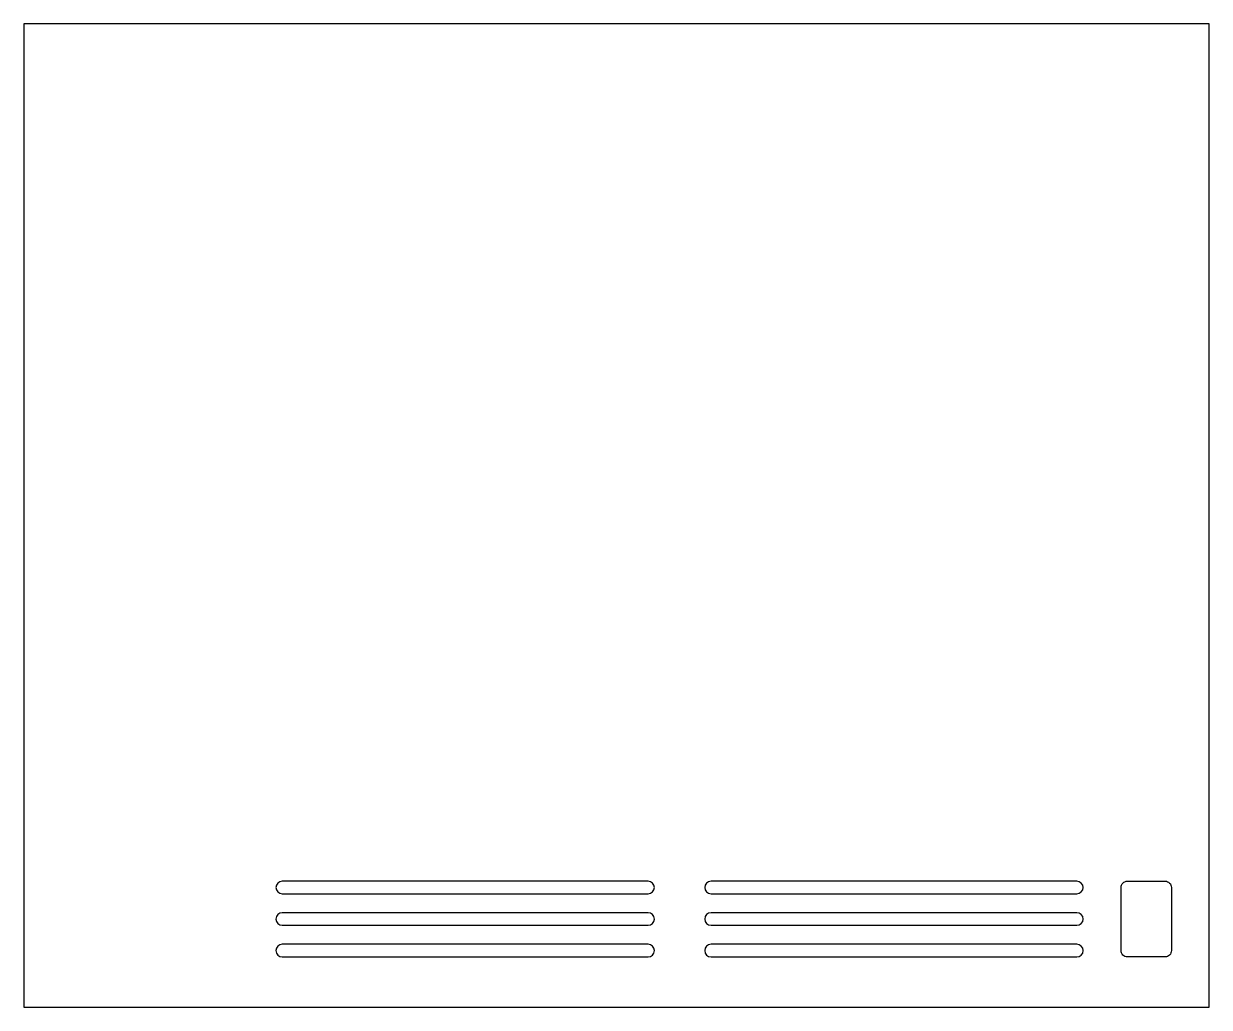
# Model space of a CAD drawing. Header units: inches. Extents: x 0 to 23.5, y 0.2 to 19.7.
import ezdxf

# ---------------------------------------------------------------- set-up
doc = ezdxf.new("R2010")
doc.units = ezdxf.units.IN
doc.layers.get('0').update_dxf_attribs({"linetype": 'CONTINUOUS'})

msp = doc.modelspace()

# ---------------------------------------------------------------- linework, layer by layer
msp.add_lwpolyline([(23.5, 19.75), (0, 19.75), (0, 0.25), (23.5, 0.25)], close=True)
for points in [[(12.375, 2.5, 1), (12.375, 2.75), (5.125, 2.75, 1), (5.125, 2.5)], [(20.875, 2.5, 1), (20.875, 2.75), (13.625, 2.75, 1), (13.625, 2.5)], [(21.875, 2.75), (22.625, 2.75, -0.414214), (22.75, 2.625), (22.75, 1.375, -0.414214), (22.625, 1.25), (21.875, 1.25, -0.414214), (21.75, 1.375), (21.75, 2.625, -0.414214)], [(12.375, 1.875, 1), (12.375, 2.125), (5.125, 2.125, 1), (5.125, 1.875)], [(20.875, 1.875, 1), (20.875, 2.125), (13.625, 2.125, 1), (13.625, 1.875)], [(12.375, 1.25, 1), (12.375, 1.5), (5.125, 1.5, 1), (5.125, 1.25)], [(20.875, 1.25, 1), (20.875, 1.5), (13.625, 1.5, 1), (13.625, 1.25)]]:
    msp.add_lwpolyline(points, format="xyb", close=True)

doc.saveas('drawing.dxf')
